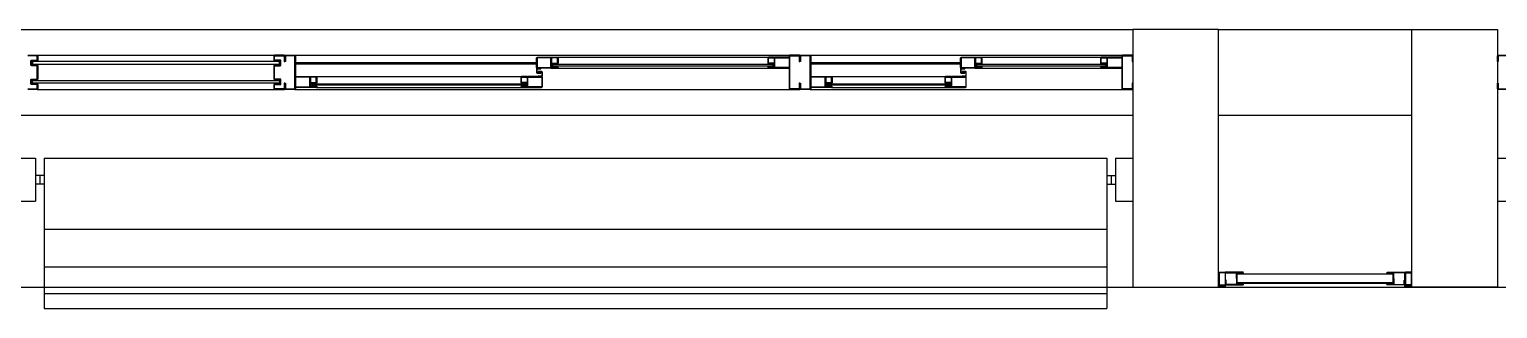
# Model space of a CAD drawing. Header units: millimetres. Extents: x 2128 to 2646, y 1972 to 2207.
# Drawn here: x 2387.242 to 2390.661, y 2036.865 to 2037.515 of the extents above; entities that cross this region are included whole.
import ezdxf

# ---------------------------------------------------------------- set-up
doc = ezdxf.new("R2010")
doc.units = ezdxf.units.MM
for name, color, linetype in [('AR-ALV', 2, 'Continuous'), ('AR-BRISES', 1, 'Continuous'), ('AR-ESQ', 1, 'Continuous'), ('AR-ESTC', 3, 'Continuous'), ('AR-PEITORIL', 1, 'Continuous'), ('BR-LINHAS', 1, 'Continuous'), ('BR-MONTANTE', 242, 'Continuous'), ('BR-PAINEL', 1, 'Continuous'), ('BR-SUPORTE', 1, 'Continuous'), ('DT-ESQ-BAGUETE-C', 1, 'Continuous'), ('DT-ESQ-BAGUETE-V', 1, 'Continuous'), ('DT-ESQ-CHAPA DOBRADA-V', 1, 'Continuous'), ('DT-ESQ-MARCO-V', 1, 'Continuous'), ('DT-ESQ-PERFIL CADEIRA-C', 2, 'Continuous'), ('DT-ESQ-PERFIL CADEIRA-V', 2, 'Continuous'), ('DT-ESQ-PERFIL U SIMPLES-C', 2, 'Continuous'), ('DT-ESQ-PERFIL U-C', 2, 'Continuous'), ('DT-ESQ-PERFIL U-V', 1, 'Continuous'), ('DT-ESQ-VENEZIANA-C', 1, 'Continuous'), ('DT-ESQ-VENEZIANA-V', 1, 'Continuous'), ('DT-ESQ-VIDRO-C', 2, 'Continuous'), ('DT-ESQ-VIDRO-V', 71, 'Continuous'), ('DT-TXTMOD', 1, 'Continuous'), ('ibio', 2, 'Continuous')]:
    doc.layers.add(name, color=color, linetype=linetype)
doc.styles.add('S10', font='simplex.shx', dxfattribs={"height": 0.1})

# ---------------------------------------------------------------- blocks, each defined once
blk = doc.blocks.new('EF31-P')
at = {"layer": 'DT-ESQ-BAGUETE-C', "ltscale": 0.1}
for points in [[(3.81, -0.08), (3.7965, -0.08), (3.7965, -0.0785), (3.8095, -0.0785, 0.414214), (3.81, -0.078), (3.81, -0.067, 0.414214), (3.8095, -0.0665), (3.7965, -0.0665), (3.7965, -0.065), (3.81, -0.065, -0.414214), (3.8115, -0.0665), (3.8115, -0.0785, -0.414214)], [(4.3015, -0.08), (4.315, -0.08), (4.315, -0.0785), (4.302, -0.0785, -0.414214), (4.3015, -0.078), (4.3015, -0.067, -0.414214), (4.302, -0.0665), (4.315, -0.0665), (4.315, -0.065), (4.3015, -0.065, 0.414214), (4.3, -0.0665), (4.3, -0.0785, 0.414214)], [(4.7975, -0.08), (4.784, -0.08), (4.784, -0.0785), (4.797, -0.0785, 0.414214), (4.7975, -0.078), (4.7975, -0.067, 0.414214), (4.797, -0.0665), (4.784, -0.0665), (4.784, -0.065), (4.7975, -0.065, -0.414214), (4.799, -0.0665), (4.799, -0.0785, -0.414214)], [(5.0765, -0.08), (5.09, -0.08), (5.09, -0.0785), (5.077, -0.0785, -0.414214), (5.0765, -0.078), (5.0765, -0.067, -0.414214), (5.077, -0.0665), (5.09, -0.0665), (5.09, -0.065), (5.0765, -0.065, 0.414214), (5.075, -0.0665), (5.075, -0.0785, 0.414214)], [(3.2485, -0.125), (3.235, -0.125), (3.235, -0.1235), (3.248, -0.1235, 0.414214), (3.2485, -0.123), (3.2485, -0.112, 0.414214), (3.248, -0.1115), (3.235, -0.1115), (3.235, -0.11), (3.2485, -0.11, -0.414214), (3.25, -0.1115), (3.25, -0.1235, -0.414214)], [(3.7265, -0.125), (3.74, -0.125), (3.74, -0.1235), (3.727, -0.1235, -0.414214), (3.7265, -0.123), (3.7265, -0.112, -0.414214), (3.727, -0.1115), (3.74, -0.1115), (3.74, -0.11), (3.7265, -0.11, 0.414214), (3.725, -0.1115), (3.725, -0.1235, 0.414214)], [(4.4485, -0.125), (4.435, -0.125), (4.435, -0.1235), (4.448, -0.1235, 0.414214), (4.4485, -0.123), (4.4485, -0.112, 0.414214), (4.448, -0.1115), (4.435, -0.1115), (4.435, -0.11), (4.4485, -0.11, -0.414214), (4.45, -0.1115), (4.45, -0.1235, -0.414214)], [(4.714, -0.125), (4.7275, -0.125), (4.7275, -0.1235), (4.7145, -0.1235, -0.414214), (4.714, -0.123), (4.714, -0.112, -0.414214), (4.7145, -0.1115), (4.7275, -0.1115), (4.7275, -0.11), (4.714, -0.11, 0.414214), (4.7125, -0.1115), (4.7125, -0.1235, 0.414214)]]:
    blk.add_lwpolyline(points, format="xyb", close=True, dxfattribs=at)
at = {"layer": 'DT-ESQ-BAGUETE-V', "ltscale": 0.1}
for p, q in [((3.81, -0.065), (4.3015, -0.065)), ((4.7975, -0.065), (5.0765, -0.065)), ((3.2485, -0.11), (3.7265, -0.11)), ((4.4485, -0.11), (4.714, -0.11))]:
    blk.add_line(p, q, dxfattribs=at)
at = {"layer": 'DT-ESQ-CHAPA DOBRADA-V', "ltscale": 0.1}
for p, q in [((3.2, -0.077), (3.7615, -0.077)), ((3.2, -0.08), (3.7615, -0.08)), ((4.4, -0.077), (4.749, -0.077)), ((4.4, -0.08), (4.749, -0.08))]:
    blk.add_line(p, q, dxfattribs=at)
at = {"layer": 'DT-ESQ-MARCO-V', "ltscale": 0.1}
for p, q in [((2.5985, -0.06), (3.1515, -0.06)), ((2.5985, -0.14), (3.1515, -0.14))]:
    blk.add_line(p, q, dxfattribs=at)
at = {"layer": 'DT-ESQ-PERFIL CADEIRA-C', "ltscale": 0.1}
for p, q in [((3.7635, -0.0885), (3.81, -0.0885)), ((4.35, -0.0885), (4.3015, -0.0885)), ((4.751, -0.0885), (4.7975, -0.0885)), ((5.125, -0.0885), (5.0765, -0.0885)), ((3.2, -0.1335), (3.2485, -0.1335)), ((3.773, -0.1335), (3.7265, -0.1335)), ((4.4, -0.1335), (4.4485, -0.1335)), ((4.7605, -0.1335), (4.714, -0.1335))]:
    blk.add_line(p, q, dxfattribs=at)
for points in [[(3.81, -0.087, -1), (3.81, -0.09), (3.7635, -0.09, -0.414214), (3.7615, -0.088), (3.7615, -0.067, -0.414214), (3.7635, -0.065), (3.795, -0.065, -0.414214), (3.7965, -0.0665), (3.7965, -0.087)], [(3.7965, -0.0885, -0.198913), (3.7954, -0.0881, -0.198913), (3.795, -0.087), (3.795, -0.067, 0.414214), (3.7945, -0.0665), (3.7635, -0.0665, 0.414214), (3.763, -0.067), (3.763, -0.088, 0.414214), (3.7635, -0.0885)], [(4.3015, -0.09), (4.35, -0.09), (4.35, -0.0885), (4.315, -0.0885, 0.198912), (4.3161, -0.0881, 0.198913), (4.3165, -0.087), (4.3165, -0.067, -0.414214), (4.317, -0.0665), (4.35, -0.0665), (4.35, -0.065), (4.3165, -0.065, 0.414214), (4.315, -0.0665), (4.315, -0.0785), (4.315, -0.08), (4.315, -0.087), (4.3015, -0.087, 1)], [(4.7975, -0.087, -1), (4.7975, -0.09), (4.751, -0.09, -0.414214), (4.749, -0.088), (4.749, -0.067, -0.414214), (4.751, -0.065), (4.7825, -0.065, -0.414214), (4.784, -0.0665), (4.784, -0.087)], [(4.784, -0.0885, -0.198913), (4.7829, -0.0881, -0.198913), (4.7825, -0.087), (4.7825, -0.067, 0.414214), (4.782, -0.0665), (4.751, -0.0665, 0.414214), (4.7505, -0.067), (4.7505, -0.088, 0.414214), (4.751, -0.0885)], [(5.0765, -0.09), (5.125, -0.09), (5.125, -0.0885), (5.09, -0.0885, 0.198912), (5.0911, -0.0881, 0.198913), (5.0915, -0.087), (5.0915, -0.067, -0.414214), (5.092, -0.0665), (5.125, -0.0665), (5.125, -0.065), (5.0915, -0.065, 0.414214), (5.09, -0.0665), (5.09, -0.0785), (5.09, -0.08), (5.09, -0.087), (5.0765, -0.087, 1)], [(3.2485, -0.135), (3.2, -0.135), (3.2, -0.1335), (3.235, -0.1335, -0.198912), (3.2339, -0.1331, -0.198913), (3.2335, -0.132), (3.2335, -0.112, 0.414214), (3.233, -0.1115), (3.2, -0.1115), (3.2, -0.11), (3.2335, -0.11, -0.414214), (3.235, -0.1115), (3.235, -0.1235), (3.235, -0.125), (3.235, -0.132), (3.2485, -0.132, -1)], [(3.7265, -0.132, 1), (3.7265, -0.135), (3.773, -0.135, 0.414214), (3.775, -0.133), (3.775, -0.112, 0.414214), (3.773, -0.11), (3.7415, -0.11, 0.414214), (3.74, -0.1115), (3.74, -0.132)], [(3.74, -0.1335, 0.198913), (3.7411, -0.1331, 0.198913), (3.7415, -0.132), (3.7415, -0.112, -0.414214), (3.742, -0.1115), (3.773, -0.1115, -0.414214), (3.7735, -0.112), (3.7735, -0.133, -0.414214), (3.773, -0.1335)], [(4.4485, -0.135), (4.4, -0.135), (4.4, -0.1335), (4.435, -0.1335, -0.198912), (4.4339, -0.1331, -0.198913), (4.4335, -0.132), (4.4335, -0.112, 0.414214), (4.433, -0.1115), (4.4, -0.1115), (4.4, -0.11), (4.4335, -0.11, -0.414214), (4.435, -0.1115), (4.435, -0.1235), (4.435, -0.125), (4.435, -0.132), (4.4485, -0.132, -1)], [(4.714, -0.132, 1), (4.714, -0.135), (4.7605, -0.135, 0.414214), (4.7625, -0.133), (4.7625, -0.112, 0.414214), (4.7605, -0.11), (4.729, -0.11, 0.414214), (4.7275, -0.1115), (4.7275, -0.132)], [(4.7275, -0.1335, 0.198913), (4.7286, -0.1331, 0.198913), (4.729, -0.132), (4.729, -0.112, -0.414214), (4.7295, -0.1115), (4.7605, -0.1115, -0.414214), (4.761, -0.112), (4.761, -0.133, -0.414214), (4.7605, -0.1335)]]:
    blk.add_lwpolyline(points, format="xyb", close=True, dxfattribs=at)
at = {"layer": 'DT-ESQ-PERFIL CADEIRA-V', "ltscale": 0.1}
for p, q in [((3.795, -0.09), (4.3015, -0.09)), ((4.7825, -0.09), (5.0765, -0.09)), ((3.2485, -0.135), (3.7265, -0.135)), ((4.4485, -0.135), (4.714, -0.135))]:
    blk.add_line(p, q, dxfattribs=at)
at = {"layer": 'DT-ESQ-PERFIL U SIMPLES-C', "ltscale": 0.1}
for points in [[(3.7635, -0.102), (3.7715, -0.102), (3.7715, -0.1005), (3.7635, -0.1005, -0.414214), (3.763, -0.1), (3.763, -0.092, -0.414214), (3.7635, -0.0915), (3.7715, -0.0915), (3.7715, -0.09), (3.7635, -0.09, 0.414214), (3.7615, -0.092), (3.7615, -0.1, 0.414214)], [(3.773, -0.098), (3.765, -0.098), (3.765, -0.0995), (3.773, -0.0995, -0.414214), (3.7735, -0.1), (3.7735, -0.108, -0.414214), (3.773, -0.1085), (3.765, -0.1085), (3.765, -0.11), (3.773, -0.11, 0.414214), (3.775, -0.108), (3.775, -0.1, 0.414214)], [(4.751, -0.102), (4.759, -0.102), (4.759, -0.1005), (4.751, -0.1005, -0.414214), (4.7505, -0.1), (4.7505, -0.092, -0.414214), (4.751, -0.0915), (4.759, -0.0915), (4.759, -0.09), (4.751, -0.09, 0.414214), (4.749, -0.092), (4.749, -0.1, 0.414214)], [(4.7605, -0.098), (4.7525, -0.098), (4.7525, -0.0995), (4.7605, -0.0995, -0.414214), (4.761, -0.1), (4.761, -0.108, -0.414214), (4.7605, -0.1085), (4.7525, -0.1085), (4.7525, -0.11), (4.7605, -0.11, 0.414214), (4.7625, -0.108), (4.7625, -0.1, 0.414214)]]:
    blk.add_lwpolyline(points, format="xyb", close=True, dxfattribs=at)
at = {"layer": 'DT-ESQ-PERFIL U-C', "ltscale": 0.1}
for points in [[(2.577, -0.1385), (2.598, -0.1385, 0.414214), (2.5985, -0.138), (2.5985, -0.1285), (2.5855, -0.1285, -0.414214), (2.584, -0.127), (2.584, -0.117, -0.414214), (2.5855, -0.1155), (2.5985, -0.1155), (2.5985, -0.0845), (2.5855, -0.0845, -0.414214), (2.584, -0.083), (2.584, -0.073, -0.414214), (2.5855, -0.0715), (2.5985, -0.0715), (2.5985, -0.062, 0.414214), (2.598, -0.0615), (2.577, -0.0615, 0.414214)], [(2.5765, -0.06), (2.5985, -0.06, -0.414214), (2.6, -0.0615), (2.6, -0.0715, -0.414214), (2.5985, -0.073), (2.5855, -0.073), (2.5855, -0.083), (2.5985, -0.083), (2.5985, -0.083, -0.414214), (2.6, -0.0845), (2.6, -0.1155, -0.414214), (2.5985, -0.117), (2.5985, -0.117), (2.5855, -0.117), (2.5855, -0.127), (2.5985, -0.127, -0.414214), (2.6, -0.1285), (2.6, -0.1385, -0.414214), (2.5985, -0.14), (2.5765, -0.14, -0.414214)]]:
    blk.add_lwpolyline(points, format="xyb", dxfattribs=at)
for points in [[(3.15, -0.1285), (3.15, -0.1385, 0.414214), (3.1515, -0.14), (3.1735, -0.14, 0.414214), (3.175, -0.1385), (3.175, -0.125), (3.1735, -0.125), (3.1735, -0.138, -0.414214), (3.173, -0.1385), (3.152, -0.1385, -0.414214), (3.1515, -0.138), (3.1515, -0.1285), (3.1645, -0.1285, 0.414214), (3.166, -0.127), (3.166, -0.117, 0.414214), (3.1645, -0.1155), (3.1515, -0.1155), (3.1515, -0.0845), (3.1645, -0.0845, 0.414214), (3.166, -0.083), (3.166, -0.073, 0.414214), (3.1645, -0.0715), (3.1515, -0.0715), (3.1515, -0.062, -0.414214), (3.152, -0.0615), (3.173, -0.0615, -0.414214), (3.1735, -0.062), (3.1735, -0.075), (3.175, -0.075), (3.175, -0.0615, 0.414214), (3.1735, -0.06), (3.1515, -0.06, 0.414214), (3.15, -0.0615), (3.15, -0.0715, 0.414214), (3.1515, -0.073), (3.1645, -0.073), (3.1645, -0.083), (3.1515, -0.083), (3.1515, -0.083, 0.414214), (3.15, -0.0845), (3.15, -0.1155, 0.414214), (3.1515, -0.117), (3.1515, -0.117), (3.1645, -0.117), (3.1645, -0.127), (3.1515, -0.127, 0.414214)], [(3.175, -0.0615, -0.414214), (3.1765, -0.06), (3.1985, -0.06, -0.414214), (3.2, -0.0615), (3.2, -0.1385, -0.414214), (3.1985, -0.14), (3.1765, -0.14, -0.414214), (3.175, -0.1385), (3.175, -0.125), (3.1765, -0.125), (3.1765, -0.138, 0.414214), (3.177, -0.1385), (3.198, -0.1385, 0.414214), (3.1985, -0.138), (3.1985, -0.062, 0.414214), (3.198, -0.0615), (3.177, -0.0615, 0.414214), (3.1765, -0.062), (3.1765, -0.075), (3.175, -0.075)], [(4.375, -0.0615, 0.414214), (4.3735, -0.06), (4.3515, -0.06, 0.414214), (4.35, -0.0615), (4.35, -0.1385, 0.414214), (4.3515, -0.14), (4.3735, -0.14, 0.414214), (4.375, -0.1385), (4.375, -0.125), (4.3735, -0.125), (4.3735, -0.138, -0.414214), (4.373, -0.1385), (4.352, -0.1385, -0.414214), (4.3515, -0.138), (4.3515, -0.062, -0.414214), (4.352, -0.0615), (4.373, -0.0615, -0.414214), (4.3735, -0.062), (4.3735, -0.075), (4.375, -0.075)], [(4.375, -0.0615, -0.414214), (4.3765, -0.06), (4.3985, -0.06, -0.414214), (4.4, -0.0615), (4.4, -0.1385, -0.414214), (4.3985, -0.14), (4.3765, -0.14, -0.414214), (4.375, -0.1385), (4.375, -0.125), (4.3765, -0.125), (4.3765, -0.138, 0.414214), (4.377, -0.1385), (4.398, -0.1385, 0.414214), (4.3985, -0.138), (4.3985, -0.062, 0.414214), (4.398, -0.0615), (4.377, -0.0615, 0.414214), (4.3765, -0.062), (4.3765, -0.075), (4.375, -0.075)], [(5.15, -0.0615, 0.414214), (5.1485, -0.06), (5.1265, -0.06, 0.414214), (5.125, -0.0615), (5.125, -0.1385, 0.414214), (5.1265, -0.14), (5.1485, -0.14, 0.414214), (5.15, -0.1385), (5.15, -0.125), (5.1485, -0.125), (5.1485, -0.138, -0.414214), (5.148, -0.1385), (5.127, -0.1385, -0.414214), (5.1265, -0.138), (5.1265, -0.062, -0.414214), (5.127, -0.0615), (5.148, -0.0615, -0.414214), (5.1485, -0.062), (5.1485, -0.075), (5.15, -0.075)]]:
    blk.add_lwpolyline(points, format="xyb", close=True, dxfattribs=at)
at = {"layer": 'DT-ESQ-PERFIL U-V', "ltscale": 0.1}
for p, q in [((3.1985, -0.06), (4.3515, -0.06)), ((4.3985, -0.06), (5.1265, -0.06)), ((3.1985, -0.14), (4.3515, -0.14)), ((4.3985, -0.14), (5.1265, -0.14))]:
    blk.add_line(p, q, dxfattribs=at)
at = {"layer": 'DT-ESQ-VIDRO-C', "ltscale": 0.1}
for points in [[(3.1625, -0.081), (3.1625, -0.075), (2.5875, -0.075), (2.5875, -0.081)], [(4.3125, -0.085), (4.3125, -0.082), (3.799, -0.082), (3.799, -0.085)], [(5.0875, -0.085), (5.0875, -0.082), (4.7865, -0.082), (4.7865, -0.085)], [(3.238, -0.13), (3.238, -0.127), (3.737, -0.127), (3.737, -0.13)], [(4.438, -0.13), (4.438, -0.127), (4.7245, -0.127), (4.7245, -0.13)]]:
    blk.add_lwpolyline(points, close=True, dxfattribs=at)
at = {"layer": 'DT-ESQ-VIDRO-V', "ltscale": 0.1}
blk.add_lwpolyline([(3.1625, -0.119), (3.1625, -0.125), (2.5875, -0.125), (2.5875, -0.119)], close=True, dxfattribs=at)
at = {"layer": 'DT-TXTMOD', "ltscale": 0.1, "style": 'S10', "flags": 3}
for tag, p in [('M01', (0.025, -0.28)), ('M02', (0.3253, -0.28)), ('M03', (0.627, -0.28)), ('M04', (0.9288, -0.28)), ('M05', (1.2306, -0.28)), ('M06', (1.5323, -0.28)), ('M07', (1.8341, -0.28)), ('M08', (2.1359, -0.28)), ('M09', (2.4376, -0.28)), ('M10', (2.7394, -0.28)), ('M11', (3.0412, -0.28)), ('M12', (3.3429, -0.28)), ('M13', (3.6447, -0.28)), ('M14', (3.9464, -0.28)), ('M15', (4.2482, -0.28)), ('M16', (4.55, -0.28)), ('M17', (4.8517, -0.28))]:
    blk.add_attdef(tag, p, '', height=0.1, dxfattribs=at)
blk = doc.blocks.new('EF40-P')
at = {"layer": 'DT-ESQ-PERFIL U-C', "ltscale": 0.1}
blk.add_lwpolyline([(0, -0.0615, -0.414214), (0.0015, -0.06), (0.0235, -0.06, -0.414214), (0.025, -0.0615), (0.025, -0.1385, -0.414214), (0.0235, -0.14), (0.0015, -0.14, -0.414214), (0, -0.1385), (0, -0.125), (0.0015, -0.125), (0.0015, -0.138, 0.414214), (0.002, -0.1385), (0.023, -0.1385, 0.414214), (0.0235, -0.138), (0.0235, -0.062, 0.414214), (0.023, -0.0615), (0.002, -0.0615, 0.414214), (0.0015, -0.062), (0.0015, -0.075), (0, -0.075)], format="xyb", close=True, dxfattribs=at)
at = {"layer": 'DT-TXTMOD', "ltscale": 0.1, "style": 'S10', "flags": 3}
for tag, p in [('M01', (0.025, -0.28)), ('M02', (0.3253, -0.28)), ('M03', (0.627, -0.28)), ('M04', (0.9288, -0.28)), ('M05', (1.2306, -0.28)), ('M06', (1.5323, -0.28)), ('M07', (1.8341, -0.28)), ('M08', (2.1359, -0.28)), ('M09', (2.4376, -0.28)), ('M10', (2.7394, -0.28)), ('M11', (3.0412, -0.28)), ('M12', (3.3429, -0.28)), ('M13', (3.6447, -0.28)), ('M14', (3.9464, -0.28)), ('M15', (4.2482, -0.28)), ('M16', (4.55, -0.28)), ('M17', (4.8517, -0.28))]:
    blk.add_attdef(tag, p, '', height=0.1, dxfattribs=at)
blk = doc.blocks.new('BR-MODULO1')
at = {"layer": 'BR-LINHAS'}
for p, q in [((2.615, -0.2648), (5.09, -0.2648)), ((2.615, -0.3524), (5.09, -0.3524)), ((2.615, -0.4147), (5.09, -0.4147))]:
    blk.add_line(p, q, dxfattribs=at)
at = {"layer": 'BR-MONTANTE'}
for p, q in [((0, -0.1), (0, -0.2)), ((0, -0.1), (0.04, -0.1)), ((2.5547, -0.1), (2.5947, -0.1)), ((2.5947, -0.1), (2.5947, -0.2)), ((5.11, -0.1), (5.11, -0.2)), ((5.11, -0.1), (5.15, -0.1)), ((5.15, -0.1), (5.15, -0.2)), ((0, -0.2), (0.04, -0.2)), ((2.5547, -0.2), (2.5947, -0.2)), ((5.11, -0.2), (5.15, -0.2))]:
    blk.add_line(p, q, dxfattribs=at)
at = {"layer": 'BR-PAINEL'}
for p, q in [((2.615, -0.1), (2.615, -0.45)), ((2.615, -0.1), (5.09, -0.1)), ((5.09, -0.1), (5.09, -0.45)), ((2.615, -0.45), (5.09, -0.45))]:
    blk.add_line(p, q, dxfattribs=at)
at = {"layer": 'BR-SUPORTE'}
for p, q in [((2.6147, -0.14), (2.5947, -0.14)), ((2.6147, -0.16), (2.5947, -0.16)), ((2.6047, -0.14), (2.6047, -0.16)), ((5.09, -0.14), (5.11, -0.14)), ((5.09, -0.16), (5.11, -0.16)), ((5.1, -0.14), (5.1, -0.16))]:
    blk.add_line(p, q, dxfattribs=at)
blk = doc.blocks.new('EF01C-P')
at = {"layer": 'DT-ESQ-BAGUETE-C', "ltscale": 0.1}
for points in [[(0.0015, 0.035), (0.015, 0.035), (0.015, 0.0335), (0.0015, 0.0335), (0.0015, 0.005), (0.015, 0.005), (0.015, 0.0035), (0.0015, 0.0035, -0.414214), (0, 0.005), (0, 0.0335, -0.414214)], [(0.4485, 0.035), (0.435, 0.035), (0.435, 0.0335), (0.4485, 0.0335), (0.4485, 0.005), (0.435, 0.005), (0.435, 0.0035), (0.4485, 0.0035, 0.414214), (0.45, 0.005), (0.45, 0.0335, 0.414214)]]:
    blk.add_lwpolyline(points, format="xyb", close=True, dxfattribs=at)
at = {"layer": 'DT-ESQ-PERFIL CADEIRA-C', "ltscale": 0.1}
for points in [[(0.043, 0.0065), (0.018, 0.0065), (0.018, 0.0165), (0.0165, 0.0165), (0.0165, 0.0065, 0.414214), (0.018, 0.005), (0.043, 0.005), (0.0565, 0.005, 1), (0.0565, 0.008), (0.043, 0.008), (0.043, 0.02), (0.043, 0.032), (0.0565, 0.032, 1), (0.0565, 0.035), (0.043, 0.035), (0.0165, 0.035, 0.414214), (0.015, 0.0335), (0.015, 0.0015), (0.0015, 0.0015)], [(0.407, 0.0065), (0.432, 0.0065), (0.432, 0.0165), (0.4335, 0.0165), (0.4335, 0.0065, -0.414214), (0.432, 0.005), (0.407, 0.005), (0.3935, 0.005, -1), (0.3935, 0.008), (0.407, 0.008), (0.407, 0.02), (0.407, 0.032), (0.3935, 0.032, -1), (0.3935, 0.035), (0.407, 0.035), (0.4335, 0.035, -0.414214), (0.435, 0.0335), (0.435, 0.0015), (0.4485, 0.0015)], [(0.01, 0.0015), (0.01, 0.003), (0.0015, 0.003, 1), (0.0015, 0), (0.015, 0, 0.414214), (0.0165, 0.0015), (0.0165, 0.0335), (0.043, 0.0335)], [(0.0415, 0.02), (0.0415, 0.032, -0.414214), (0.043, 0.0335), (0.0565, 0.0335)], [(0.0415, 0.02), (0.0415, 0.008, 0.414214), (0.043, 0.0065), (0.0565, 0.0065)], [(0.4085, 0.02), (0.4085, 0.032, 0.414214), (0.407, 0.0335), (0.3935, 0.0335)], [(0.4085, 0.02), (0.4085, 0.008, -0.414214), (0.407, 0.0065), (0.3935, 0.0065)], [(0.44, 0.0015), (0.44, 0.003), (0.4485, 0.003, -1), (0.4485, 0), (0.435, 0, -0.414214), (0.4335, 0.0015), (0.4335, 0.0335), (0.407, 0.0335)]]:
    blk.add_lwpolyline(points, format="xyb", dxfattribs=at)
at = {"layer": 'DT-ESQ-PERFIL CADEIRA-V', "ltscale": 0.1}
blk.add_line((0.015, 0), (0.435, 0), dxfattribs=at)
at = {"layer": 'DT-ESQ-VENEZIANA-C', "ltscale": 0.1}
for p, q in [((0.043, 0.0105), (0.407, 0.0105)), ((0.043, 0.009), (0.407, 0.009))]:
    blk.add_line(p, q, dxfattribs=at)
at = {"layer": 'DT-ESQ-VENEZIANA-V', "ltscale": 0.1}
blk.add_line((0.043, 0.031), (0.407, 0.031), dxfattribs=at)
at = {"layer": 'DT-TXTMOD', "ltscale": 0.1, "style": 'S10', "flags": 3}
blk.add_attdef('EF01C', (0.0208, -0.14), '', height=0.1, dxfattribs=at)

msp = doc.modelspace()

# ---------------------------------------------------------------- linework, layer by layer
at = {"layer": 'AR-ALV'}
for p, q in [((2390.0115, 2037.5151), (2390.4615, 2037.5151)), ((2390.0115, 2037.3151), (2390.4615, 2037.3151))]:
    msp.add_line(p, q, dxfattribs=at)
at = {"layer": 'AR-ESTC'}
for p, q in [((2390.0115, 2037.5151), (2389.8115, 2037.5151)), ((2389.8115, 2037.5151), (2389.8115, 2036.9151)), ((2390.0115, 2036.9151), (2390.0115, 2037.5151)), ((2390.4615, 2037.5151), (2390.6615, 2037.5151)), ((2390.4615, 2036.9151), (2390.4615, 2037.5151)), ((2390.6615, 2037.5151), (2390.6615, 2036.9151)), ((2389.8115, 2036.9151), (2390.0115, 2036.9151)), ((2390.6615, 2036.9151), (2390.4615, 2036.9151))]:
    msp.add_line(p, q, dxfattribs=at)
at = {"layer": 'AR-PEITORIL'}
for p, q in [((2384.6615, 2037.5151), (2389.8115, 2037.5151)), ((2384.6615, 2037.3151), (2389.8115, 2037.3151))]:
    msp.add_line(p, q, dxfattribs=at)
at = {"layer": 'ibio'}
msp.add_line((2371.8115, 2036.9151), (2438.6615, 2036.9151), dxfattribs=at)

# ---------------------------------------------------------------- block references
at = {"layer": 'AR-BRISES'}
for p in [(2384.6615, 2037.3151), (2390.6615, 2037.3151)]:
    msp.add_blockref('BR-MODULO1', p, dxfattribs=at)
at = {"layer": 'AR-ESQ'}
for name, p in [('EF31-P', (2384.6615, 2037.5151)), ('EF40-P', (2390.6615, 2037.5151)), ('EF01C-P', (2390.0115, 2036.9151))]:
    msp.add_blockref(name, p, dxfattribs=at)

doc.saveas('drawing.dxf')
